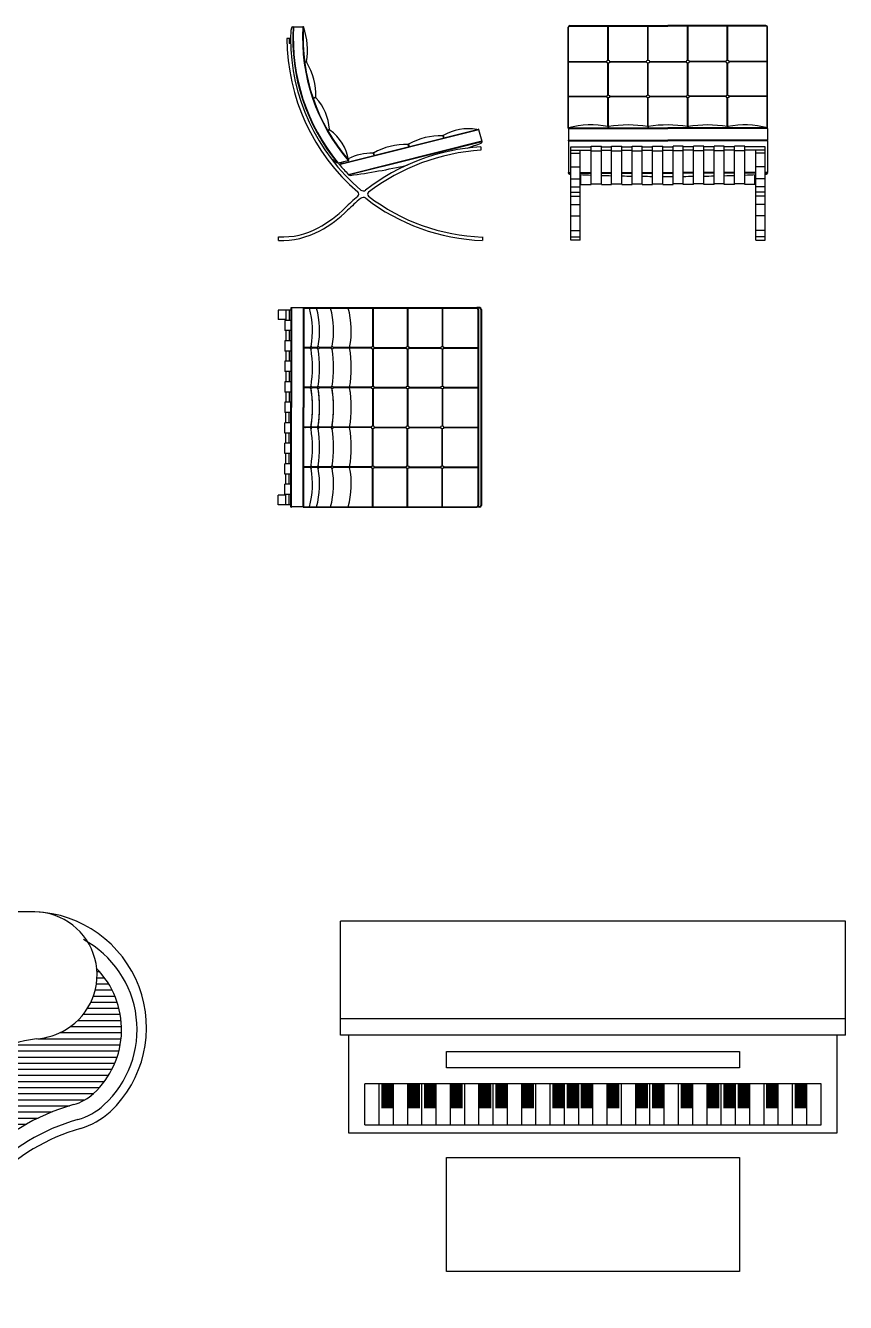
# Model space of a CAD drawing. Header units: millimetres. Extents: x 2198.5 to 2287.8, y 1208.8 to 1298.1.
# Drawn here: x 2225.15 to 2228.51, y 1218.75 to 1223.99 of the extents above; entities that cross this region are included whole.
import ezdxf

# ---------------------------------------------------------------- set-up
doc = ezdxf.new("R2010")
doc.units = ezdxf.units.MM
for name, color, linetype in [('10-MUEBLES', 7, 'Continuous'), ('AUXILIAR01', 255, 'Continuous'), ('BASE01', 7, 'Continuous')]:
    doc.layers.add(name, color=color, linetype=linetype)

# ---------------------------------------------------------------- blocks, each defined once
blk = doc.blocks.new('MHPLS015')
at = {"color": 0, "linetype": 'ByBlock'}
for p, q in [((0, 1.5748), (0, 0)), ((0.3556, 1.5748), (0, 1.5748)), ((0.3048, 1.5748), (0.3048, 0)), ((0.3556, 1.5748), (0.3556, 0)), ((0.6604, 1.5494), (0.3556, 1.5494)), ((0.6604, 0.0254), (0.6604, 1.5494)), ((0.508, 1.4986), (0.508, 0.0762)), ((0.635, 1.4986), (0.508, 1.4986)), ((0.635, 0.0762), (0.635, 1.4986)), ((0.635, 1.4542), (0.508, 1.4542)), ((0.635, 1.4097), (0.508, 1.4097)), ((0.635, 1.3652), (0.508, 1.3652)), ((0.635, 1.3208), (0.508, 1.3208)), ((0.635, 1.2764), (0.508, 1.2764)), ((0.4064, 1.2446), (0.4572, 1.2446)), ((0.4064, 0.3302), (0.4064, 1.2446)), ((0.4572, 1.2446), (0.4572, 0.3302)), ((0.635, 1.2319), (0.508, 1.2319)), ((0.635, 1.1874), (0.508, 1.1874)), ((0.635, 1.143), (0.508, 1.143)), ((0.635, 1.0986), (0.508, 1.0986)), ((0.635, 1.0541), (0.508, 1.0541)), ((0.635, 1.0096), (0.508, 1.0096)), ((0.635, 0.9652), (0.508, 0.9652)), ((0.635, 0.9208), (0.508, 0.9208)), ((0.635, 0.8763), (0.508, 0.8763)), ((0.635, 0.8319), (0.508, 0.8319)), ((0.635, 0.7874), (0.508, 0.7874)), ((0.635, 0.7429), (0.508, 0.7429)), ((0.635, 0.6985), (0.508, 0.6985)), ((0.635, 0.6541), (0.508, 0.6541)), ((0.635, 0.6096), (0.508, 0.6096)), ((0.635, 0.5651), (0.508, 0.5651)), ((0.635, 0.5207), (0.508, 0.5207)), ((0.635, 0.4763), (0.508, 0.4763)), ((0.635, 0.4318), (0.508, 0.4318)), ((0.635, 0.3873), (0.508, 0.3873)), ((0.4572, 0.3302), (0.4064, 0.3302)), ((0.635, 0.3429), (0.508, 0.3429)), ((0.635, 0.2984), (0.508, 0.2984)), ((0.635, 0.254), (0.508, 0.254)), ((0.635, 0.2096), (0.508, 0.2096)), ((0.635, 0.1651), (0.508, 0.1651)), ((0.635, 0.1206), (0.508, 0.1206)), ((0.635, 0.0762), (0.508, 0.0762)), ((0.3556, 0), (0, 0)), ((0.3556, 0.0254), (0.6604, 0.0254))]:
    blk.add_line(p, q, dxfattribs=at)
at = {"color": 0, "linetype": 'ByBlock', "const_width": 0.0381}
for points in [[(0.508, 1.4351), (0.5842, 1.4351)], [(0.508, 1.3462), (0.5842, 1.3462)], [(0.508, 1.2573), (0.5842, 1.2573)], [(0.508, 1.2128), (0.5842, 1.2128)], [(0.508, 1.162), (0.5842, 1.162)], [(0.508, 1.0795), (0.5842, 1.0795)], [(0.508, 0.9906), (0.5842, 0.9906)], [(0.508, 0.9398), (0.5842, 0.9398)], [(0.508, 0.8509), (0.5842, 0.8509)], [(0.508, 0.7683), (0.5842, 0.7683)], [(0.508, 0.7239), (0.5842, 0.7239)], [(0.508, 0.6795), (0.5842, 0.6795)], [(0.508, 0.5842), (0.5842, 0.5842)], [(0.508, 0.5017), (0.5842, 0.5017)], [(0.508, 0.4509), (0.5842, 0.4509)], [(0.508, 0.3619), (0.5842, 0.3619)], [(0.508, 0.2794), (0.5842, 0.2794)], [(0.508, 0.2286), (0.5842, 0.2286)], [(0.508, 0.146), (0.5842, 0.146)]]:
    blk.add_lwpolyline(points, dxfattribs=at)
at = {"color": 0, "linetype": 'ByBlock'}
blk.add_lwpolyline([(0.7366, 0.3302), (0.7366, 1.2446), (1.0922, 1.2446), (1.0922, 0.3302)], close=True, dxfattribs=at)
blk = doc.blocks.new('Silla Mies')
at = {"layer": 'AUXILIAR01'}
for p, q in [((193.0685, 68.2395), (193.0685, 68.3816)), ((193.0705, 68.2395), (193.0705, 68.3816)), ((193.2316, 68.2395), (193.2316, 68.3816)), ((193.2336, 68.2395), (193.2336, 68.3816)), ((193.3948, 68.2395), (193.3948, 68.3816)), ((193.3968, 68.2395), (193.3968, 68.3816)), ((193.5578, 68.2395), (193.5578, 68.3816)), ((193.5598, 68.2395), (193.5598, 68.3816)), ((192.9072, 68.2346), (193.0636, 68.2346)), ((192.9072, 68.2326), (193.0636, 68.2326)), ((193.0685, 68.0971), (193.0685, 68.2277)), ((193.0705, 68.0971), (193.0705, 68.2277)), ((193.0754, 68.2346), (193.2267, 68.2346)), ((193.0754, 68.2326), (193.2267, 68.2326)), ((193.2316, 68.0971), (193.2316, 68.2277)), ((193.2336, 68.0971), (193.2336, 68.2277)), ((193.2385, 68.2346), (193.3899, 68.2346)), ((193.2385, 68.2326), (193.3899, 68.2326)), ((193.3948, 68.0971), (193.3948, 68.2277)), ((193.3968, 68.0971), (193.3968, 68.2277)), ((193.5529, 68.2346), (193.4017, 68.2346)), ((193.5529, 68.2326), (193.4017, 68.2326)), ((193.5578, 68.0971), (193.5578, 68.2277)), ((193.5598, 68.0971), (193.5598, 68.2277)), ((193.7212, 68.2346), (193.5647, 68.2346)), ((193.7212, 68.2326), (193.5647, 68.2326)), ((192.9072, 68.0922), (193.0636, 68.0922)), ((192.9072, 68.0902), (193.0636, 68.0902)), ((193.0754, 68.0922), (193.2267, 68.0922)), ((193.0754, 68.0902), (193.2267, 68.0902)), ((193.2385, 68.0922), (193.3899, 68.0922)), ((193.2385, 68.0902), (193.3899, 68.0902)), ((193.5529, 68.0922), (193.4017, 68.0922)), ((193.5529, 68.0902), (193.4017, 68.0902)), ((193.7212, 68.0922), (193.5647, 68.0922)), ((193.7212, 68.0902), (193.5647, 68.0902)), ((193.0685, 67.9676), (193.0685, 68.0853)), ((193.0705, 67.9676), (193.0705, 68.0853)), ((193.2316, 67.9676), (193.2316, 68.0853)), ((193.2336, 67.9676), (193.2336, 68.0853)), ((193.3948, 67.9676), (193.3948, 68.0853)), ((193.3968, 67.9676), (193.3968, 68.0853)), ((193.5578, 67.9676), (193.5578, 68.0853)), ((193.5598, 67.9676), (193.5598, 68.0853)), ((193.0685, 67.9676), (193.0685, 67.9618)), ((193.0705, 67.9676), (193.0705, 67.9618)), ((193.2316, 67.9676), (193.2316, 67.9618)), ((193.2336, 67.9676), (193.2336, 67.9618)), ((193.3948, 67.9676), (193.3948, 67.9618)), ((193.3968, 67.9676), (193.3968, 67.9618)), ((193.5578, 67.9676), (193.5578, 67.9618)), ((193.5598, 67.9676), (193.5598, 67.9618)), ((192.9155, 67.8581), (192.9541, 67.8581)), ((193.7129, 67.8581), (193.6743, 67.8581)), ((192.9155, 67.803), (192.9541, 67.803)), ((193.7129, 67.803), (193.6743, 67.803)), ((192.9155, 67.7535), (192.9541, 67.7535)), ((192.9155, 67.7205), (192.9541, 67.7205)), ((193.7129, 67.7535), (193.6743, 67.7535)), ((193.7129, 67.7205), (193.6743, 67.7205)), ((192.9155, 67.6985), (192.9541, 67.6985)), ((192.9155, 67.682), (192.9541, 67.682)), ((193.7129, 67.6985), (193.6743, 67.6985)), ((193.7129, 67.682), (193.6743, 67.682)), ((192.9155, 67.6489), (192.9541, 67.6489)), ((193.7129, 67.6489), (193.6743, 67.6489)), ((192.9155, 67.6022), (192.9541, 67.6022)), ((193.7129, 67.6022), (193.6743, 67.6022)), ((192.9155, 67.5416), (192.9541, 67.5416)), ((193.7129, 67.5416), (193.6743, 67.5416)), ((192.1032, 67.2235), (192.1032, 67.067)), ((192.1052, 67.2235), (192.1052, 67.067)), ((192.2456, 67.2235), (192.2456, 67.067)), ((192.2476, 67.2235), (192.2476, 67.067)), ((192.388, 67.2235), (192.388, 67.067)), ((192.39, 67.2235), (192.39, 67.067)), ((191.8481, 67.0621), (191.8209, 67.0621)), ((191.8481, 67.0601), (191.8209, 67.0601)), ((191.877, 67.0621), (191.8534, 67.0621)), ((191.877, 67.0601), (191.8534, 67.0601)), ((191.9333, 67.0621), (191.8833, 67.0621)), ((191.9333, 67.0601), (191.8833, 67.0601)), ((192.0983, 67.0621), (191.942, 67.0621)), ((192.0983, 67.0601), (191.942, 67.0601)), ((192.1032, 67.0552), (192.1032, 66.904)), ((192.1052, 67.0552), (192.1052, 66.904)), ((192.1101, 67.0621), (192.2407, 67.0621)), ((192.1101, 67.0601), (192.2407, 67.0601)), ((192.2456, 67.0552), (192.2456, 66.904)), ((192.2476, 67.0552), (192.2476, 66.904)), ((192.2525, 67.0621), (192.3831, 67.0621)), ((192.2525, 67.0601), (192.3831, 67.0601)), ((192.388, 67.0552), (192.388, 66.904)), ((192.39, 67.0552), (192.39, 66.904)), ((192.3949, 67.0621), (192.5371, 67.0621)), ((192.3949, 67.0601), (192.5371, 67.0601)), ((191.8267, 66.8991), (191.8209, 66.8991)), ((191.8481, 66.8991), (191.8209, 66.8991)), ((191.8267, 66.8971), (191.8209, 66.8971)), ((191.8481, 66.8971), (191.8209, 66.8971)), ((191.877, 66.8991), (191.8534, 66.8991)), ((191.877, 66.8971), (191.8534, 66.8971)), ((191.9333, 66.8991), (191.8833, 66.8991)), ((191.9333, 66.8971), (191.8833, 66.8971)), ((192.0983, 66.8991), (191.942, 66.8991)), ((192.0983, 66.8971), (191.942, 66.8971)), ((192.1032, 66.8922), (192.1032, 66.7408)), ((192.1052, 66.8922), (192.1052, 66.7408)), ((192.1101, 66.8991), (192.2407, 66.8991)), ((192.1101, 66.8971), (192.2407, 66.8971)), ((192.2456, 66.8922), (192.2456, 66.7408)), ((192.2476, 66.8922), (192.2476, 66.7408)), ((192.2525, 66.8991), (192.3831, 66.8991)), ((192.2525, 66.8971), (192.3831, 66.8971)), ((192.388, 66.8922), (192.388, 66.7408)), ((192.39, 66.8922), (192.39, 66.7408)), ((192.3949, 66.8991), (192.5371, 66.8991)), ((192.3949, 66.8971), (192.5371, 66.8971)), ((191.8481, 66.7359), (191.8209, 66.7359)), ((191.8267, 66.7359), (191.8209, 66.7359)), ((191.8481, 66.7339), (191.8209, 66.7339)), ((191.8267, 66.7339), (191.8209, 66.7339)), ((191.877, 66.7359), (191.8534, 66.7359)), ((191.877, 66.7339), (191.8534, 66.7339)), ((191.9333, 66.7359), (191.8833, 66.7359)), ((191.9333, 66.7339), (191.8833, 66.7339)), ((192.0983, 66.7359), (191.942, 66.7359)), ((192.0983, 66.7339), (191.942, 66.7339)), ((192.1032, 66.5777), (192.1032, 66.729)), ((192.1052, 66.5777), (192.1052, 66.729)), ((192.1101, 66.7359), (192.2407, 66.7359)), ((192.1101, 66.7339), (192.2407, 66.7339)), ((192.2456, 66.5777), (192.2456, 66.729)), ((192.2476, 66.5777), (192.2476, 66.729)), ((192.2525, 66.7359), (192.3831, 66.7359)), ((192.2525, 66.7339), (192.3831, 66.7339)), ((192.388, 66.5777), (192.388, 66.729)), ((192.39, 66.5777), (192.39, 66.729)), ((192.3949, 66.7359), (192.5371, 66.7359)), ((192.3949, 66.7339), (192.5371, 66.7339)), ((191.8481, 66.5728), (191.8209, 66.5728)), ((191.8481, 66.5708), (191.8209, 66.5708)), ((191.877, 66.5728), (191.8534, 66.5728)), ((191.877, 66.5708), (191.8534, 66.5708)), ((191.9333, 66.5728), (191.8833, 66.5728)), ((191.9333, 66.5708), (191.8833, 66.5708)), ((192.0983, 66.5728), (191.942, 66.5728)), ((192.0983, 66.5708), (191.942, 66.5708)), ((192.1101, 66.5728), (192.2407, 66.5728)), ((192.1101, 66.5708), (192.2407, 66.5708)), ((192.2525, 66.5728), (192.3831, 66.5728)), ((192.2525, 66.5708), (192.3831, 66.5708)), ((192.3949, 66.5728), (192.5371, 66.5728)), ((192.3949, 66.5708), (192.5371, 66.5708)), ((192.1032, 66.4095), (192.1032, 66.5659)), ((192.1052, 66.4095), (192.1052, 66.5659)), ((192.2456, 66.4095), (192.2456, 66.5659)), ((192.2476, 66.4095), (192.2476, 66.5659)), ((192.388, 66.4095), (192.388, 66.5659)), ((192.39, 66.4095), (192.39, 66.5659))]:
    blk.add_line(p, q, dxfattribs=at)
for centre in [(193.0695, 68.2336), (193.2326, 68.2336), (193.3958, 68.2336), (193.5588, 68.2336), (193.0695, 68.0912), (193.2326, 68.0912), (193.3958, 68.0912), (193.5588, 68.0912), (192.1042, 67.0611), (192.2466, 67.0611), (192.389, 67.0611), (192.1042, 66.8981), (192.2466, 66.8981), (192.389, 66.8981), (192.1042, 66.7349), (192.2466, 66.7349), (192.389, 66.7349), (192.1042, 66.5718), (192.2466, 66.5718), (192.389, 66.5718)]:
    blk.add_circle(centre, 0.00598, dxfattribs=at)
for centre, radius, start, end in [((192.9997, 67.6236), 0.3508, 78.6929, 105.4232), ((193.0695, 67.9673), 0.00102, 11.7742, 166.546), ((193.1511, 67.4967), 0.4777, 80.2936, 99.7064), ((193.2326, 67.9673), 0.00102, 11.7742, 166.546), ((193.3141, 67.4967), 0.4777, 80.1719, 99.7064), ((193.3958, 67.9673), 0.00102, 13.454, 168.2258), ((193.4773, 67.4967), 0.4777, 80.2936, 99.7064), ((193.5588, 67.9673), 0.00102, 13.454, 168.2258), ((193.6286, 67.6236), 0.3508, 74.5768, 101.3071), ((191.5059, 67.1309), 0.3508, 349.4888, 15.2964), ((191.5353, 67.1309), 0.3508, 349.5003, 15.2964), ((191.5925, 67.1309), 0.3508, 349.5098, 15.2964), ((191.8265, 67.0612), 0.00102, 281.7742, 76.546), ((191.379, 66.9796), 0.4777, 350.8755, 9.1088), ((191.4084, 66.9796), 0.4777, 350.8835, 9.1066), ((191.4656, 66.9796), 0.4777, 350.8886, 9.1139), ((191.8265, 66.8981), 0.00102, 281.7742, 76.546), ((191.379, 66.8165), 0.4777, 350.8816, 9.7064), ((191.379, 66.8165), 0.4777, 350.2936, 9.1184), ((191.4084, 66.8165), 0.4777, 350.8838, 9.7064), ((191.4084, 66.8165), 0.4777, 350.2936, 9.1162), ((191.4656, 66.8165), 0.4777, 350.8764, 9.7064), ((191.4656, 66.8165), 0.4777, 350.2936, 9.1236), ((191.8265, 66.7349), 0.00102, 283.454, 78.2258), ((191.379, 66.6534), 0.4777, 350.8912, 9.1245), ((191.4084, 66.6534), 0.4777, 350.8934, 9.1165), ((191.4656, 66.6534), 0.4777, 350.8861, 9.1114), ((191.8265, 66.5718), 0.00102, 283.454, 78.2258), ((191.5059, 66.502), 0.3508, 344.7036, 10.5112), ((191.5353, 66.502), 0.3508, 344.7036, 10.4997), ((191.5925, 66.502), 0.3508, 344.7036, 10.4902)]:
    blk.add_arc(centre, radius, start, end, dxfattribs=at)
for centre, major_axis, ratio in [((191.8507, 67.0611), (0, -0.00585), 0.458823), ((191.8802, 67.0611), (0, 0.0059), 0.548656), ((191.9377, 67.0612), (0, -0.00591), 0.75), ((191.8507, 66.898), (0, -0.00585), 0.458823), ((191.8802, 66.898), (0, 0.0059), 0.548656), ((191.9377, 66.8981), (0, -0.00591), 0.75)]:
    blk.add_ellipse(centre, major_axis=major_axis, ratio=ratio, dxfattribs=at)
at = {"layer": 'AUXILIAR01', "extrusion": (0, 0, -1)}
for centre, major_axis, ratio in [((191.8507, 66.735), (0, 0.00585), 0.458823), ((191.8802, 66.735), (0, -0.0059), 0.548656), ((191.9377, 66.7349), (0, 0.00591), 0.75), ((191.8507, 66.5719), (0, 0.00585), 0.458823), ((191.8802, 66.5719), (0, -0.0059), 0.548656), ((191.9377, 66.5718), (0, 0.00591), 0.75)]:
    blk.add_ellipse(centre, major_axis=major_axis, ratio=ratio, dxfattribs=at)
at = {"layer": 'BASE01'}
for p, q in [((191.7756, 68.3762), (191.7771, 68.3762)), ((191.7791, 68.3762), (191.8176, 68.3762)), ((192.9052, 67.9607), (192.9052, 68.3746)), ((192.9072, 67.9607), (192.9072, 68.3746)), ((192.9122, 68.3816), (193.3142, 68.3816)), ((192.9122, 68.3796), (193.3142, 68.3796)), ((193.7162, 68.3816), (193.3142, 68.3816)), ((193.7162, 68.3796), (193.3142, 68.3796)), ((193.7212, 67.9607), (193.7212, 68.3746)), ((193.7232, 67.9607), (193.7232, 68.3746)), ((191.7663, 68.3285), (191.7522, 68.3285)), ((191.7666, 68.3082), (191.7608, 68.308)), ((191.8325, 68.2331), (191.8246, 68.2321)), ((191.8327, 68.2311), (191.8248, 68.2301)), ((191.87, 68.0877), (191.8591, 68.0839)), ((191.8707, 68.0858), (191.8598, 68.082)), ((191.9262, 67.9554), (191.919, 67.9513)), ((191.9272, 67.9537), (191.92, 67.9495)), ((191.9657, 67.8141), (192.5379, 67.9575)), ((191.9663, 67.8122), (192.5383, 67.9556)), ((192.391, 67.9303), (192.3936, 67.9214)), ((192.393, 67.9308), (192.3956, 67.9219)), ((192.5377, 67.9554), (192.5514, 67.9084)), ((192.9064, 67.9618), (193.3142, 67.9618)), ((192.9064, 67.9598), (192.9064, 67.9115)), ((192.9064, 67.9598), (193.3142, 67.9598)), ((192.9064, 67.9598), (192.9064, 67.9593)), ((193.7219, 67.9618), (193.3142, 67.9618)), ((193.7219, 67.9598), (193.3142, 67.9598)), ((193.7219, 67.9598), (193.7219, 67.9115)), ((193.7219, 67.9598), (193.7219, 67.9593)), ((192.0031, 67.7715), (192.5516, 67.9085)), ((192.0037, 67.7696), (192.552, 67.9065)), ((192.2483, 67.8945), (192.2509, 67.8856)), ((192.2502, 67.895), (192.2528, 67.8861)), ((192.5464, 67.8849), (192.5477, 67.8708)), ((192.9064, 67.9115), (193.3142, 67.9115)), ((192.9064, 67.9095), (193.3142, 67.9095)), ((192.9064, 67.9095), (192.9064, 67.909)), ((192.9064, 67.9095), (192.9064, 67.7789)), ((192.9155, 67.5016), (192.9155, 67.8851)), ((192.9155, 67.8851), (192.9992, 67.8851)), ((192.9992, 67.8878), (193.0412, 67.8878)), ((192.9992, 67.7303), (192.9992, 67.8878)), ((193.0412, 67.7303), (193.0412, 67.8878)), ((193.0412, 67.8851), (193.0832, 67.8851)), ((193.0832, 67.7303), (193.0832, 67.8878)), ((193.0832, 67.8878), (193.1252, 67.8878)), ((193.1252, 67.7303), (193.1252, 67.8878)), ((193.1252, 67.8851), (193.1672, 67.8851)), ((193.1672, 67.7303), (193.1672, 67.8878)), ((193.1672, 67.8878), (193.2092, 67.8878)), ((193.2092, 67.7303), (193.2092, 67.8878)), ((193.2092, 67.8851), (193.2512, 67.8851)), ((193.2512, 67.7303), (193.2512, 67.8878)), ((193.2512, 67.8878), (193.2932, 67.8878)), ((193.2932, 67.7303), (193.2932, 67.8878)), ((193.2932, 67.8851), (193.3352, 67.8851)), ((193.7219, 67.9115), (193.3142, 67.9115)), ((193.7219, 67.9095), (193.3142, 67.9095)), ((193.3352, 67.7303), (193.3352, 67.8878)), ((193.3772, 67.8878), (193.3352, 67.8878)), ((193.3772, 67.7303), (193.3772, 67.8878)), ((193.4192, 67.8851), (193.3772, 67.8851)), ((193.4612, 67.8878), (193.4192, 67.8878)), ((193.4192, 67.7303), (193.4192, 67.8878)), ((193.4612, 67.7303), (193.4612, 67.8878)), ((193.5032, 67.8851), (193.4612, 67.8851)), ((193.5032, 67.7303), (193.5032, 67.8878)), ((193.5452, 67.8878), (193.5032, 67.8878)), ((193.5452, 67.7303), (193.5452, 67.8878)), ((193.5872, 67.8851), (193.5452, 67.8851)), ((193.5872, 67.7303), (193.5872, 67.8878)), ((193.6292, 67.8878), (193.5872, 67.8878)), ((193.6292, 67.7303), (193.6292, 67.8878)), ((193.7129, 67.8851), (193.6292, 67.8851)), ((193.7129, 67.5016), (193.7129, 67.8851)), ((193.7219, 67.9095), (193.7219, 67.7789)), ((193.7219, 67.9095), (193.7219, 67.909)), ((191.9616, 67.8187), (192.0031, 67.8291)), ((192.1055, 67.8588), (192.1081, 67.8498)), ((192.1075, 67.8593), (192.1101, 67.8503)), ((192.9155, 67.8711), (192.9992, 67.8711)), ((192.954, 67.5016), (192.954, 67.8711)), ((192.9992, 67.8684), (193.0412, 67.8684)), ((193.0412, 67.8711), (193.0832, 67.8711)), ((193.0832, 67.8684), (193.1252, 67.8684)), ((193.1252, 67.8711), (193.1672, 67.8711)), ((193.1672, 67.8684), (193.2092, 67.8684)), ((193.2092, 67.8711), (193.2512, 67.8711)), ((193.2512, 67.8684), (193.2932, 67.8684)), ((193.2932, 67.8711), (193.3352, 67.8711)), ((193.3772, 67.8684), (193.3352, 67.8684)), ((193.4192, 67.8711), (193.3772, 67.8711)), ((193.4612, 67.8684), (193.4192, 67.8684)), ((193.5032, 67.8711), (193.4612, 67.8711)), ((193.5452, 67.8684), (193.5032, 67.8684)), ((193.5872, 67.8711), (193.5452, 67.8711)), ((193.6292, 67.8684), (193.5872, 67.8684)), ((193.7129, 67.8711), (193.6292, 67.8711)), ((193.6743, 67.5016), (193.6743, 67.8711)), ((192.9064, 67.7789), (192.9155, 67.7789)), ((192.9064, 67.7769), (192.9155, 67.7769)), ((192.9064, 67.7769), (192.9064, 67.7764)), ((192.954, 67.7789), (192.9992, 67.7789)), ((192.954, 67.7769), (192.9992, 67.7769)), ((193.0412, 67.7789), (193.0832, 67.7789)), ((193.0412, 67.7769), (193.0832, 67.7769)), ((193.1252, 67.7789), (193.1672, 67.7789)), ((193.1252, 67.7769), (193.1672, 67.7769)), ((193.2092, 67.7789), (193.2512, 67.7789)), ((193.2092, 67.7769), (193.2512, 67.7769)), ((193.2932, 67.7789), (193.3352, 67.7789)), ((193.2932, 67.7769), (193.3352, 67.7769)), ((193.4192, 67.7789), (193.3772, 67.7789)), ((193.4192, 67.7769), (193.3772, 67.7769)), ((193.5032, 67.7789), (193.4612, 67.7789)), ((193.5032, 67.7769), (193.4612, 67.7769)), ((193.5872, 67.7789), (193.5452, 67.7789)), ((193.5872, 67.7769), (193.5452, 67.7769)), ((193.6743, 67.7789), (193.6292, 67.7789)), ((193.6743, 67.7769), (193.6292, 67.7769)), ((193.7219, 67.7789), (193.7129, 67.7789)), ((193.7219, 67.7769), (193.7129, 67.7769)), ((193.7219, 67.7769), (193.7219, 67.7764)), ((192.954, 67.736), (192.9572, 67.736)), ((192.954, 67.733), (192.9572, 67.733)), ((192.9572, 67.7303), (192.9572, 67.7704)), ((192.9572, 67.7303), (192.9992, 67.7303)), ((192.9992, 67.733), (193.0412, 67.733)), ((193.0412, 67.7303), (193.0832, 67.7303)), ((193.0832, 67.733), (193.1252, 67.733)), ((193.1252, 67.7303), (193.1672, 67.7303)), ((193.1672, 67.733), (193.2092, 67.733)), ((193.2092, 67.7303), (193.2512, 67.7303)), ((193.2512, 67.733), (193.2932, 67.733)), ((193.2932, 67.7303), (193.3352, 67.7303)), ((193.3772, 67.733), (193.3352, 67.733)), ((193.4192, 67.7303), (193.3772, 67.7303)), ((193.4612, 67.733), (193.4192, 67.733)), ((193.5032, 67.7303), (193.4612, 67.7303)), ((193.5452, 67.733), (193.5032, 67.733)), ((193.5872, 67.7303), (193.5452, 67.7303)), ((193.6292, 67.733), (193.5872, 67.733)), ((193.6712, 67.7303), (193.6292, 67.7303)), ((193.6712, 67.7303), (193.6712, 67.7704)), ((193.6743, 67.736), (193.6712, 67.736)), ((193.6743, 67.733), (193.6712, 67.733)), ((191.7177, 67.5011), (191.718, 67.5152)), ((192.5532, 67.5151), (192.5532, 67.5009)), ((192.9155, 67.5157), (192.954, 67.5157)), ((193.7129, 67.5157), (193.6743, 67.5157)), ((192.954, 67.5016), (192.9155, 67.5016)), ((193.6743, 67.5016), (193.7129, 67.5016)), ((191.7686, 67.2152), (191.7165, 67.2152)), ((191.7165, 67.2152), (191.7165, 67.1766)), ((191.7476, 67.2152), (191.7476, 67.1735)), ((191.7616, 67.2152), (191.7616, 67.1735)), ((191.7686, 67.2247), (191.7686, 66.7955)), ((191.8189, 67.2242), (191.7706, 67.2242)), ((191.7706, 67.2242), (191.7706, 66.8165)), ((191.8189, 67.2242), (191.8184, 67.2242)), ((191.8189, 67.2242), (191.8189, 66.8165)), ((191.82, 67.2255), (192.5301, 67.2255)), ((191.8209, 67.2242), (191.8209, 66.8165)), ((191.8209, 67.2235), (192.5301, 67.2235)), ((192.5424, 67.2255), (192.5301, 67.2255)), ((192.5424, 67.2235), (192.535, 67.2235)), ((192.5351, 67.2185), (192.5351, 66.4145)), ((192.5371, 67.2185), (192.5371, 66.4145)), ((192.5474, 67.2185), (192.5474, 66.4145)), ((192.5494, 67.2185), (192.5494, 66.4145)), ((191.7476, 67.1766), (191.7165, 67.1766)), ((191.7686, 67.1735), (191.7435, 67.1735)), ((191.7435, 67.1735), (191.7435, 67.1315)), ((191.7686, 67.1315), (191.7435, 67.1315)), ((191.7476, 67.1315), (191.7476, 67.0895)), ((191.7616, 67.1315), (191.7616, 67.0895)), ((191.7686, 67.0895), (191.7435, 67.0895)), ((191.7435, 67.0895), (191.7435, 67.0475)), ((191.7686, 67.0475), (191.7435, 67.0475)), ((191.7476, 67.0475), (191.7476, 67.0055)), ((191.7616, 67.0475), (191.7616, 67.0055)), ((191.7686, 67.0055), (191.7435, 67.0055)), ((191.7435, 67.0055), (191.7435, 66.9635)), ((191.7686, 66.9635), (191.7435, 66.9635)), ((191.7476, 66.9635), (191.7476, 66.9215)), ((191.7616, 66.9635), (191.7616, 66.9215)), ((191.7686, 66.9215), (191.7435, 66.9215)), ((191.7435, 66.9215), (191.7435, 66.8795)), ((191.7686, 66.8795), (191.7435, 66.8795)), ((191.7686, 66.8375), (191.7435, 66.8375)), ((191.7435, 66.8375), (191.7435, 66.7955)), ((191.7476, 66.8795), (191.7476, 66.8375)), ((191.7616, 66.8795), (191.7616, 66.8375)), ((191.7686, 66.4083), (191.7686, 66.8375)), ((191.7686, 66.7955), (191.7435, 66.7955)), ((191.7476, 66.7535), (191.7476, 66.7955)), ((191.7616, 66.7535), (191.7616, 66.7955)), ((191.7706, 66.4088), (191.7706, 66.8165)), ((191.8189, 66.4088), (191.8189, 66.8165)), ((191.8209, 66.4088), (191.8209, 66.8165)), ((191.7686, 66.7535), (191.7435, 66.7535)), ((191.7435, 66.7115), (191.7435, 66.7535)), ((191.7686, 66.7115), (191.7435, 66.7115)), ((191.7476, 66.6695), (191.7476, 66.7115)), ((191.7616, 66.6695), (191.7616, 66.7115)), ((191.7686, 66.6695), (191.7435, 66.6695)), ((191.7435, 66.6275), (191.7435, 66.6695)), ((191.7686, 66.6275), (191.7435, 66.6275)), ((191.7476, 66.5855), (191.7476, 66.6275)), ((191.7616, 66.5855), (191.7616, 66.6275)), ((191.7686, 66.5855), (191.7435, 66.5855)), ((191.7435, 66.5435), (191.7435, 66.5855)), ((191.7686, 66.5435), (191.7435, 66.5435)), ((191.7476, 66.5015), (191.7476, 66.5435)), ((191.7616, 66.5015), (191.7616, 66.5435)), ((191.7686, 66.5015), (191.7435, 66.5015)), ((191.7435, 66.4595), (191.7435, 66.5015)), ((191.7476, 66.4563), (191.7165, 66.4563)), ((191.7165, 66.4178), (191.7165, 66.4563)), ((191.7686, 66.4178), (191.7165, 66.4178)), ((191.7686, 66.4595), (191.7435, 66.4595)), ((191.7476, 66.4178), (191.7476, 66.4595)), ((191.7616, 66.4178), (191.7616, 66.4595)), ((191.8189, 66.4088), (191.7706, 66.4088)), ((191.8189, 66.4088), (191.8184, 66.4088)), ((191.82, 66.4075), (192.5301, 66.4075)), ((191.8209, 66.4095), (192.5301, 66.4095)), ((192.5424, 66.4075), (192.5301, 66.4075)), ((192.5424, 66.4095), (192.535, 66.4095))]:
    blk.add_line(p, q, dxfattribs=at)
for centre, radius, start, end in [((192.1043, 68.3174), 0.3385, 170.7942, 178.1305), ((191.7756, 68.3707), 0.0055, 90, 170.7942), ((192.5823, 68.3305), 0.8065, 176.7559, 219.5359), ((191.7781, 68.3761), 0.00101, 5.3296, 174.6704), ((192.5823, 68.3305), 0.8045, 176.7478, 219.5501), ((192.5823, 68.3305), 0.7661, 176.5844, 220.9384), ((191.8186, 68.3761), 0.00101, 347.9761, 174.6704), ((192.5823, 68.3305), 0.7641, 176.5982, 220.9627), ((191.5658, 68.281), 0.2709, 349.9359, 20.5042), ((192.9122, 68.3746), 0.007, 90, 180), ((192.9122, 68.3746), 0.005, 90, 180), ((193.7162, 68.3746), 0.007, 0, 90), ((193.7162, 68.3746), 0.005, 0, 90), ((192.5823, 68.3305), 0.8301, 180.1441, 229.4255), ((192.5823, 68.3305), 0.8218, 180.1466, 181.5687), ((192.5823, 68.3305), 0.816, 180.1466, 229.7599), ((191.838, 68.2327), 0.0055, 169.9359, 175.1149), ((191.8325, 68.2321), 0.00101, 282.1033, 89.0897), ((191.838, 68.2327), 0.0055, 196.0781, 211.1754), ((191.6151, 68.0978), 0.255, 357.9316, 31.1754), ((191.8754, 68.0884), 0.0055, 177.9316, 187.8704), ((191.8703, 68.0867), 0.001, 286.9151, 109.7781), ((191.8754, 68.0884), 0.0055, 208.8228, 223.2755), ((191.725, 67.9468), 0.2011, 2.9251, 43.2755), ((191.9313, 67.9573), 0.0055, 182.9251, 200.5522), ((191.9266, 67.9545), 0.001, 305.5013, 116.5592), ((191.9313, 67.9573), 0.0055, 221.5084, 232.0062), ((191.8185, 67.7993), 0.1886, 9.5053, 54.5509), ((192.3837, 67.6609), 0.2695, 88.4449, 119.6889), ((192.392, 67.9304), 0.00102, 26.9299, 184.196), ((192.4961, 67.7552), 0.2037, 80.1088, 120.4213), ((192.538, 67.9565), 0.001, 282.5818, 109.7235), ((192.9062, 67.9608), 0.00103, 77.1159, 282.8841), ((193.7222, 67.9608), 0.00103, 257.1159, 102.8841), ((192.6037, 67.0155), 0.8712, 93.7723, 127.448), ((192.241, 67.6251), 0.2695, 88.4576, 119.7015), ((192.2493, 67.8946), 0.00102, 26.9299, 184.196), ((191.6968, 70.2028), 2.4554, 288.8807, 290.296), ((192.5466, 67.905), 0.0055, 290.296, 16.1527), ((192.5517, 67.9075), 0.001, 282.5818, 109.7235), ((192.9062, 67.9105), 0.00103, 77.1159, 282.8841), ((193.7222, 67.9105), 0.00103, 257.1159, 102.8841), ((192.0423, 67.9587), 0.1626, 225.3622, 239.0057), ((192.0983, 67.6523), 0.2065, 123.6788, 127.7719), ((192.0983, 67.6523), 0.2065, 87.9752, 117.276), ((192.0043, 67.8293), 0.00103, 223.0156, 20.4486), ((192.6037, 67.0155), 0.8571, 93.7462, 127.1507), ((192.1066, 67.8588), 0.00102, 26.9299, 184.196), ((191.961, 67.8179), 0.00103, 223.0156, 20.4486), ((191.9661, 67.8132), 0.00101, 113.2428, 278.3332), ((192.5823, 68.3305), 0.8045, 220.0996, 224.0008), ((191.6968, 70.2028), 2.4554, 277.3431, 282.8853), ((192.9062, 67.7779), 0.00103, 77.1159, 282.8841), ((192.9104, 67.7764), 0.004, 180, 267.4229), ((193.3142, 76.7464), 8.9831, 267.42287, 267.45621), ((193.3142, 76.7464), 8.9831, 272.54379, 272.57713), ((193.7179, 67.7764), 0.004, 272.5771, 0), ((193.7222, 67.7779), 0.00103, 257.1159, 102.8841), ((192.0035, 67.7706), 0.00101, 113.2428, 278.3673), ((192.5823, 68.3305), 0.8045, 224.1654, 224.2517), ((192.01, 67.773), 0.0055, 224.2517, 277.3431), ((193.3142, 76.7464), 8.9831, 267.70223, 267.99046), ((193.3142, 76.7464), 8.9831, 268.25849, 268.52648), ((193.3142, 76.7464), 8.9831, 268.79444, 269.06237), ((193.3142, 76.7464), 8.9831, 269.33028, 269.59817), ((193.3142, 76.7464), 8.9831, 269.86606, 270.13394), ((193.3142, 76.7464), 8.9831, 270.40183, 270.66972), ((193.3142, 76.7464), 8.9831, 270.93763, 271.20556), ((193.3142, 76.7464), 8.9831, 271.47352, 271.74151), ((193.3142, 76.7464), 8.9831, 272.00954, 272.29777), ((192.6037, 67.0155), 0.8712, 130.1216, 134.6944), ((192.6037, 67.0155), 0.8571, 129.8915, 134.6944), ((192.0346, 67.6909), 0.012, 310.1216, 49.4255), ((192.0647, 67.6604), 0.0167, 52.3206, 129.8915), ((192.0649, 67.7191), 0.015, 229.7599, 307.448), ((192.5823, 68.3305), 0.8301, 232.3206, 267.9895), ((192.0921, 67.6907), 0.01, 127.1507, 232.5448), ((192.5823, 68.3305), 0.816, 232.5448, 267.9547), ((191.6507, 67.9788), 0.4838, 298.3052, 314.6944), ((191.6507, 67.9788), 0.498, 298.3052, 314.6944), ((191.7301, 67.8313), 0.3304, 267.8019, 298.3052), ((191.7301, 67.8313), 0.3163, 267.8019, 298.3052), ((191.7696, 67.2245), 0.00103, 347.1159, 192.8841), ((191.8199, 67.2245), 0.00103, 347.1159, 192.8841), ((191.6651, 67.1309), 0.3508, 348.6929, 15.2964), ((192.5301, 67.2185), 0.007, 0, 90), ((192.5301, 67.2185), 0.005, 0, 90), ((192.5424, 67.2185), 0.007, 0, 90), ((192.5424, 67.2185), 0.005, 0, 90), ((191.5382, 66.9796), 0.4777, 350.2936, 9.7064), ((191.5382, 66.8165), 0.4777, 350.2936, 9.716), ((191.5382, 66.8165), 0.4777, 350.284, 9.7064), ((191.5382, 66.6534), 0.4777, 350.2936, 9.7064), ((191.6651, 66.502), 0.3508, 344.7036, 11.3071), ((192.5301, 66.4145), 0.007, 270, 0), ((192.5301, 66.4145), 0.005, 270, 0), ((192.5424, 66.4145), 0.007, 270, 0), ((192.5424, 66.4145), 0.005, 270, 0), ((191.7696, 66.4085), 0.00103, 167.1159, 12.8841), ((191.8199, 66.4085), 0.00103, 167.1159, 12.8841)]:
    blk.add_arc(centre, radius, start, end, dxfattribs=at)
blk = doc.blocks.new('*X107')
at = {"color": 0}
for p, q in [((18.0697, 6.05), (18.0797, 6.05)), ((18.0698, 6.025), (18.1002, 6.025)), ((18.0627, 5.975), (18.1314, 5.975)), ((18.0675, 6), (18.1172, 6)), ((18.0449, 5.925), (18.1524, 5.925)), ((18.0553, 5.95), (18.143, 5.95)), ((18.0137, 5.875), (18.1651, 5.875)), ((18.0313, 5.9), (18.1597, 5.9)), ((17.9607, 5.825), (18.1705, 5.825)), ((17.9909, 5.85), (18.1687, 5.85)), ((17.8268, 5.775), (18.1687, 5.775)), ((17.9186, 5.8), (18.1705, 5.8)), ((17.6458, 5.725), (18.1597, 5.725)), ((17.7126, 5.75), (18.1651, 5.75)), ((17.552, 5.675), (18.143, 5.675)), ((17.5945, 5.7), (18.1524, 5.7)), ((17.4553, 5.6), (18.1002, 5.6)), ((17.4837, 5.625), (18.1172, 5.625)), ((17.5156, 5.65), (18.1314, 5.65)), ((17.4069, 5.55), (18.055, 5.55)), ((17.4299, 5.575), (18.0797, 5.575)), ((17.3673, 5.5), (17.9574, 5.5)), ((17.3862, 5.525), (18.021, 5.525)), ((17.3347, 5.45), (17.829, 5.45)), ((17.3502, 5.475), (17.886, 5.475)), ((17.3079, 5.4), (17.7389, 5.4)), ((17.3206, 5.425), (17.7809, 5.425)), ((17.2862, 5.35), (17.6679, 5.35)), ((17.2965, 5.375), (17.7016, 5.375)), ((17.2691, 5.3), (17.6091, 5.3)), ((17.2771, 5.325), (17.6372, 5.325)), ((17.2399, 5.25), (17.5594, 5.25)), ((17.2575, 5.275), (17.5833, 5.275)), ((17.1733, 5.2), (17.5168, 5.2)), ((17.2144, 5.225), (17.5373, 5.225)), ((16.9515, 5.175), (17.0023, 5.175)), ((16.9515, 5.15), (17.0023, 5.15)), ((17.0531, 5.175), (17.4977, 5.175)), ((17.0531, 5.15), (17.48, 5.15)), ((16.9515, 5.125), (17.0023, 5.125)), ((16.9515, 5.1), (17.0023, 5.1)), ((17.0531, 5.125), (17.4635, 5.125)), ((17.0531, 5.1), (17.4482, 5.1)), ((16.9515, 5.075), (17.0023, 5.075)), ((16.9515, 5.05), (17.0023, 5.05)), ((16.9515, 5.025), (17.0023, 5.025)), ((17.0531, 5.075), (17.434, 5.075)), ((17.0531, 5.05), (17.4208, 5.05)), ((17.0531, 5.025), (17.4086, 5.025)), ((16.9515, 5), (17.0023, 5)), ((16.9515, 4.975), (17.0023, 4.975)), ((17.0531, 5), (17.3974, 5)), ((17.0531, 4.975), (17.387, 4.975)), ((16.9515, 4.95), (17.0023, 4.95)), ((16.9515, 4.925), (17.0023, 4.925)), ((17.0531, 4.95), (17.3776, 4.95)), ((17.0531, 4.925), (17.3689, 4.925)), ((16.9515, 4.9), (17.0023, 4.9)), ((16.9515, 4.875), (17.0023, 4.875)), ((17.0531, 4.9), (17.3611, 4.9)), ((17.0531, 4.875), (17.3541, 4.875)), ((16.9515, 4.85), (17.0023, 4.85)), ((16.9515, 4.825), (17.0023, 4.825)), ((17.0531, 4.85), (17.3459, 4.85)), ((17.0531, 4.825), (17.3275, 4.825)), ((16.9515, 4.8), (17.0023, 4.8)), ((17.0531, 4.8), (17.2843, 4.8))]:
    blk.add_line(p, q, dxfattribs=at)
blk = doc.blocks.new('MHPLS017')
at = {"linetype": 'ByBlock'}
for p, q in [((-1.6002, -1.6), (-1.6002, 0)), ((-0.4572, 0), (-1.6002, 0)), ((-1.5494, -1.6), (-1.5494, 0)), ((-1.3208, -1.6), (-1.3208, 0)), ((-1.905, -0.038), (-1.905, -1.562)), ((-1.6002, -0.038), (-1.905, -0.038)), ((-1.8796, -0.0888), (-1.8796, -1.5112)), ((-1.8796, -0.0888), (-1.7526, -0.0888)), ((-1.7526, -1.5112), (-1.7526, -0.0888)), ((-1.8796, -0.1332), (-1.7526, -0.1332)), ((-1.8796, -0.1777), (-1.7526, -0.1777)), ((-1.8796, -0.2222), (-1.7526, -0.2222)), ((-1.8796, -0.2666), (-1.7526, -0.2666)), ((-1.8796, -0.311), (-1.7526, -0.311)), ((-1.8796, -0.3555), (-1.7526, -0.3555)), ((-1.7018, -1.2572), (-1.7018, -0.3428)), ((-1.7018, -0.3428), (-1.651, -0.3428)), ((-1.651, -0.3428), (-1.651, -1.2572)), ((-1.8796, -0.4), (-1.7526, -0.4)), ((-1.8796, -0.4444), (-1.7526, -0.4444)), ((-1.8796, -0.4889), (-1.7526, -0.4889)), ((-1.8796, -0.5333), (-1.7526, -0.5333)), ((-1.8796, -0.5777), (-1.7526, -0.5777)), ((-1.8796, -0.6222), (-1.7526, -0.6222)), ((-1.8796, -0.6667), (-1.7526, -0.6667)), ((-1.8796, -0.7111), (-1.7526, -0.7111)), ((-1.8796, -0.7555), (-1.7526, -0.7555)), ((-1.8796, -0.8), (-1.7526, -0.8)), ((-1.8796, -0.8445), (-1.7526, -0.8445)), ((-1.8796, -0.8889), (-1.7526, -0.8889)), ((-1.8796, -0.9334), (-1.7526, -0.9334)), ((-1.8796, -0.9778), (-1.7526, -0.9778)), ((-1.8796, -1.0223), (-1.7526, -1.0223)), ((-1.8796, -1.0667), (-1.7526, -1.0667)), ((-1.8796, -1.1112), (-1.7526, -1.1112)), ((-1.3208, -1.1088), (-1.1957, -1.1088)), ((-1.27, -1.1088), (-1.27, -1.5566)), ((-1.2192, -1.5566), (-1.2192, -1.1088)), ((-1.8796, -1.1556), (-1.7526, -1.1556)), ((-1.8796, -1.2), (-1.7526, -1.2)), ((-1.8796, -1.2445), (-1.7526, -1.2445)), ((-1.8796, -1.289), (-1.7526, -1.289)), ((-1.651, -1.2572), (-1.7018, -1.2572)), ((-1.8796, -1.3334), (-1.7526, -1.3334)), ((-1.8796, -1.3778), (-1.7526, -1.3778)), ((-1.8796, -1.4223), (-1.7526, -1.4223)), ((-1.8796, -1.4668), (-1.7526, -1.4668)), ((-1.8796, -1.5112), (-1.7526, -1.5112)), ((-1.3208, -1.4984), (-1.27, -1.4984)), ((-1.2192, -1.4984), (-1.016, -1.4984)), ((-1.905, -1.562), (-1.6002, -1.562)), ((-1.3208, -1.5619), (-1.016, -1.5619)), ((-1.27, -1.5566), (-1.2192, -1.5566)), ((-1.6002, -1.6), (-1.016, -1.6))]:
    blk.add_line(p, q, dxfattribs=at)
at = {"linetype": 'ByBlock', "const_width": 0.0381}
for points in [[(-1.7526, -0.1586), (-1.8288, -0.1586)], [(-1.7526, -0.2412), (-1.8288, -0.2412)], [(-1.7526, -0.292), (-1.8288, -0.292)], [(-1.7526, -0.3746), (-1.8288, -0.3746)], [(-1.7526, -0.4635), (-1.8288, -0.4635)], [(-1.7526, -0.5143), (-1.8288, -0.5143)], [(-1.7526, -0.5968), (-1.8288, -0.5968)], [(-1.7526, -0.6921), (-1.8288, -0.6921)], [(-1.7526, -0.7365), (-1.8288, -0.7365)], [(-1.7526, -0.7809), (-1.8288, -0.7809)], [(-1.7526, -0.8635), (-1.8288, -0.8635)], [(-1.7526, -0.9524), (-1.8288, -0.9524)], [(-1.7526, -1.0032), (-1.8288, -1.0032)], [(-1.7526, -1.0921), (-1.8288, -1.0921)], [(-1.7526, -1.1746), (-1.8288, -1.1746)], [(-1.7526, -1.2254), (-1.8288, -1.2254)], [(-1.7526, -1.2699), (-1.8288, -1.2699)], [(-1.7526, -1.3588), (-1.8288, -1.3588)], [(-1.7526, -1.4477), (-1.8288, -1.4477)]]:
    blk.add_lwpolyline(points, dxfattribs=at)
at = {"linetype": 'ByBlock'}
blk.add_lwpolyline([(-2.4312, -0.3698), (-2.4312, -1.2698), (-1.9812, -1.2698), (-1.9812, -0.3698)], close=True, dxfattribs=at)
for centre, radius, start, end in [((-0.4609, -0.2586), 0.2587, 300.9592, 89.1885), ((-0.4741, -0.4743), 0.4746, 313.3807, 87.9548), ((-0.4572, -0.4824), 0.4191, 312.5316, 61.5523), ((-0.4572, -0.4824), 0.3556, 312.5316, 44.8927), ((-0.3572, -1.188), 0.6742, 97.9386, 163.9185), ((-0.466, -0.2634), 0.2573, 273.4932, 302.4852), ((-0.3542, -0.5947), 0.2032, 285.9055, 312.5316), ((-0.0566, -1.6479), 0.8912, 105.7282, 166.569), ((-0.3542, -0.5947), 0.2667, 285.9055, 312.5316), ((-0.3542, -0.5947), 0.3048, 285.9055, 312.5316), ((-0.0566, -1.6479), 0.8277, 105.7282, 166.569), ((-0.0566, -1.6479), 0.7896, 105.7282, 166.569), ((-1.1722, -0.928), 0.1823, 262.6192, 337.8929), ((-1.0141, -1.3998), 0.2002, 269.4495, 341.1598), ((-1.0141, -1.3998), 0.1621, 269.4495, 341.1598), ((-1.0141, -1.3998), 0.0986, 269.4495, 341.1598)]:
    blk.add_arc(centre, radius, start, end, dxfattribs=at)
blk.add_blockref('*X107', (-18.2723, -6.2949))

msp = doc.modelspace()

# ---------------------------------------------------------------- block references
for name, p in [('Silla Mies', (2034.4725, 1155.604)), ('MHPLS017', (2225.6481, 1220.3532))]:
    msp.add_blockref(name, p)
at = {"layer": '10-MUEBLES', "xscale": 1.314953261672031, "yscale": 1.314953261672031, "zscale": 1.314953261672031, "rotation": 270}
msp.add_blockref('MHPLS015', (2226.444, 1220.3157), dxfattribs=at)

doc.saveas('drawing.dxf')
